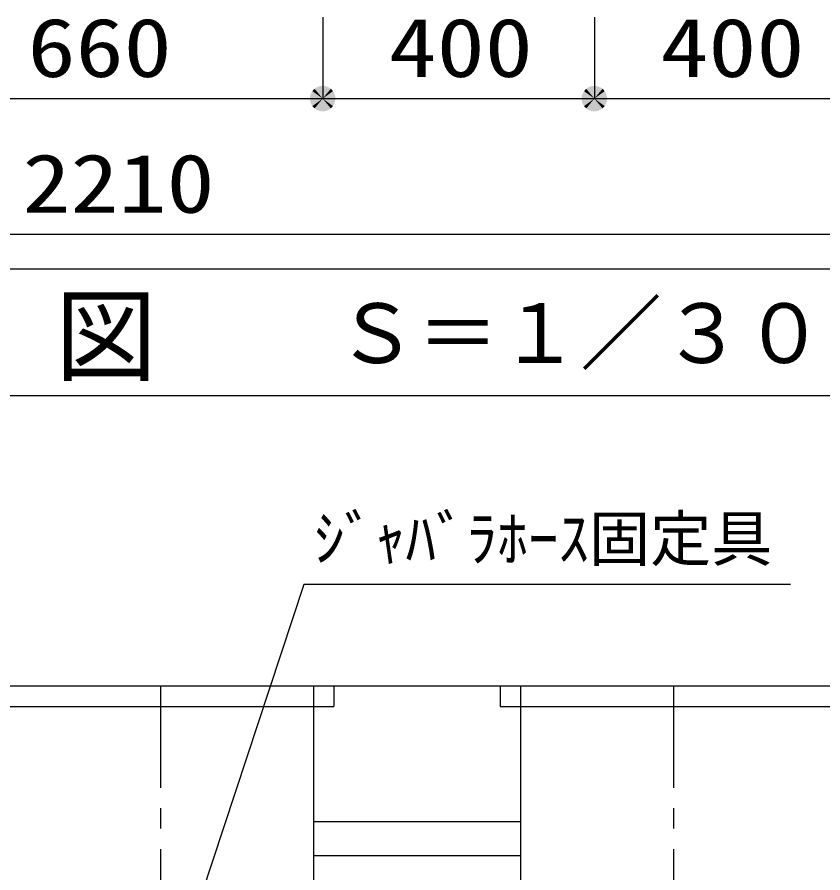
# Model space of a CAD drawing. Units: millimetres, scale not verified. Extents: x -23334 to 8910, y -6308 to 6308.
# Drawn here: x -5030 to -3844, y -1710 to -450 of the extents above; entities that cross this region are included whole.
import ezdxf
from ezdxf.enums import TextEntityAlignment as Align

# ---------------------------------------------------------------- set-up
doc = ezdxf.new("R2010")
doc.units = ezdxf.units.MM
doc.header["$LTSCALE"] = 30
doc.linetypes.add('CHAIN1', pattern=[8, 5, -1, 1, -1])
doc.layers.add('0-1_空気管', color=3, linetype='Continuous', lineweight=25)
doc.layers.add('1-7_00クル-フ-6寸法', color=132, linetype='Continuous', lineweight=25)
doc.styles.add('ＭＳ ゴシック', font='')
doc.styles.get('ＭＳ ゴシック').set_extended_font_data('MS Gothic')

msp = doc.modelspace()

# ---------------------------------------------------------------- linework, layer by layer
at = {"layer": '0-1_空気管', "color": 2}
for p, q in [((-2548.97, -1435.29), (-6028.37, -1435.29)), ((-4288.94, -1635.3), (-4593.94, -1635.3)), ((-4288.94, -1685.29), (-4593.94, -1685.29))]:
    msp.add_line(p, q, dxfattribs=at)
at = {"layer": '0-1_空気管', "linetype": 'CHAIN1'}
for p, q in [((-4818.94, -1435.29), (-4818.94, -2086.52)), ((-4063.94, -1435.29), (-4063.94, -2086.52))]:
    msp.add_line(p, q, dxfattribs=at)
at = {"layer": '0-1_空気管'}
for p, q in [((-4593.94, -1435.29), (-4593.94, -1767.1)), ((-4563.94, -1435.29), (-4563.94, -1465.29)), ((-4318.94, -1435.29), (-4318.94, -1465.29)), ((-4288.94, -1435.29), (-4288.94, -1767.1)), ((-5073.94, -1465.29), (-4563.94, -1465.29)), ((-4318.94, -1465.29), (-3808.94, -1465.29))]:
    msp.add_line(p, q, dxfattribs=at)
msp.add_lwpolyline([(-3626.58, -1007.72), (-3626.58, -821.41), (-5655.91, -821.41), (-5655.91, -1007.72)], close=True, dxfattribs=at)
msp.add_lwpolyline([(-3891.7, -1285.97), (-4608.17, -1285.97), (-4809.58, -1896.93)], dxfattribs=at)
at = {"layer": '1-7_00クル-フ-6寸法', "color": 4}
for p, q in [((-4580.28, -450.31), (-4580.28, -570.31)), ((-4580.28, -450.31), (-4580.28, -570.31)), ((-4180.29, -450.31), (-4180.29, -570.31)), ((-4180.29, -450.31), (-4180.29, -570.31)), ((-5240.28, -570.31), (-4580.28, -570.31)), ((-4580.28, -570.31), (-4180.29, -570.31)), ((-4180.29, -570.31), (-3780.28, -570.31)), ((-3780.28, -770.31), (-5990.28, -770.31))]:
    msp.add_line(p, q, dxfattribs=at)
at = {"layer": '1-7_00クル-フ-6寸法'}
for points in [[(-4580.28, -570.31), (-4590.33, -554.48), (-4588.26, -553.34)], [(-4580.28, -570.31), (-4590.33, -554.48), (-4588.26, -553.34)], [(-4580.28, -570.31), (-4588.26, -553.34), (-4586.07, -552.48)], [(-4580.28, -570.31), (-4588.26, -553.34), (-4586.07, -552.48)], [(-4580.28, -570.31), (-4586.07, -552.48), (-4583.79, -551.89)], [(-4580.28, -570.31), (-4586.07, -552.48), (-4583.79, -551.89)], [(-4580.28, -570.31), (-4583.79, -551.89), (-4581.46, -551.6)], [(-4580.28, -570.31), (-4583.79, -551.89), (-4581.46, -551.6)], [(-4580.28, -570.31), (-4581.46, -551.6), (-4579.1, -551.6)], [(-4580.28, -570.31), (-4581.46, -551.6), (-4579.1, -551.6)], [(-4580.28, -570.31), (-4579.1, -551.6), (-4576.77, -551.89)], [(-4580.28, -570.31), (-4579.1, -551.6), (-4576.77, -551.89)], [(-4580.28, -570.31), (-4576.77, -551.89), (-4574.48, -552.48)], [(-4580.28, -570.31), (-4576.77, -551.89), (-4574.48, -552.48)], [(-4580.28, -570.31), (-4574.48, -552.48), (-4572.3, -553.34)], [(-4580.28, -570.31), (-4574.48, -552.48), (-4572.3, -553.34)], [(-4580.28, -570.31), (-4572.3, -553.34), (-4570.23, -554.48)], [(-4580.28, -570.31), (-4572.3, -553.34), (-4570.23, -554.48)], [(-4180.29, -570.31), (-4190.34, -554.48), (-4188.27, -553.34)], [(-4180.29, -570.31), (-4190.34, -554.48), (-4188.27, -553.34)], [(-4180.29, -570.31), (-4188.27, -553.34), (-4186.09, -552.48)], [(-4180.29, -570.31), (-4188.27, -553.34), (-4186.09, -552.48)], [(-4180.29, -570.31), (-4186.09, -552.48), (-4183.8, -551.89)], [(-4180.29, -570.31), (-4186.09, -552.48), (-4183.8, -551.89)], [(-4180.29, -570.31), (-4183.8, -551.89), (-4181.47, -551.6)], [(-4180.29, -570.31), (-4183.8, -551.89), (-4181.47, -551.6)], [(-4180.29, -570.31), (-4181.47, -551.6), (-4179.11, -551.6)], [(-4180.29, -570.31), (-4181.47, -551.6), (-4179.11, -551.6)], [(-4180.29, -570.31), (-4179.11, -551.6), (-4176.78, -551.89)], [(-4180.29, -570.31), (-4179.11, -551.6), (-4176.78, -551.89)], [(-4180.29, -570.31), (-4176.78, -551.89), (-4174.5, -552.48)], [(-4180.29, -570.31), (-4176.78, -551.89), (-4174.5, -552.48)], [(-4180.29, -570.31), (-4174.5, -552.48), (-4172.31, -553.34)], [(-4180.29, -570.31), (-4174.5, -552.48), (-4172.31, -553.34)], [(-4180.29, -570.31), (-4172.31, -553.34), (-4170.24, -554.48)], [(-4180.29, -570.31), (-4172.31, -553.34), (-4170.24, -554.48)], [(-4580.28, -570.31), (-4598.88, -567.96), (-4598.44, -565.65)], [(-4580.28, -570.31), (-4598.88, -567.96), (-4598.44, -565.65)], [(-4580.28, -570.31), (-4598.44, -565.65), (-4597.71, -563.41)], [(-4580.28, -570.31), (-4598.44, -565.65), (-4597.71, -563.41)], [(-4580.28, -570.31), (-4597.71, -563.41), (-4596.71, -561.28)], [(-4580.28, -570.31), (-4597.71, -563.41), (-4596.71, -561.28)], [(-4580.28, -570.31), (-4596.71, -561.28), (-4595.45, -559.29)], [(-4580.28, -570.31), (-4596.71, -561.28), (-4595.45, -559.29)], [(-4580.28, -570.31), (-4595.45, -559.29), (-4593.95, -557.47)], [(-4580.28, -570.31), (-4595.45, -559.29), (-4593.95, -557.47)], [(-4580.28, -570.31), (-4593.95, -557.47), (-4592.23, -555.86)], [(-4580.28, -570.31), (-4593.95, -557.47), (-4592.23, -555.86)], [(-4580.28, -570.31), (-4592.23, -555.86), (-4590.33, -554.48)], [(-4580.28, -570.31), (-4592.23, -555.86), (-4590.33, -554.48)], [(-4580.28, -570.31), (-4570.23, -554.48), (-4568.33, -555.86)], [(-4580.28, -570.31), (-4570.23, -554.48), (-4568.33, -555.86)], [(-4580.28, -570.31), (-4568.33, -555.86), (-4566.61, -557.47)], [(-4580.28, -570.31), (-4568.33, -555.86), (-4566.61, -557.47)], [(-4580.28, -570.31), (-4566.61, -557.47), (-4565.11, -559.29)], [(-4580.28, -570.31), (-4566.61, -557.47), (-4565.11, -559.29)], [(-4580.28, -570.31), (-4565.11, -559.29), (-4563.85, -561.28)], [(-4580.28, -570.31), (-4565.11, -559.29), (-4563.85, -561.28)], [(-4580.28, -570.31), (-4563.85, -561.28), (-4562.85, -563.41)], [(-4580.28, -570.31), (-4563.85, -561.28), (-4562.85, -563.41)], [(-4580.28, -570.31), (-4562.85, -563.41), (-4562.12, -565.65)], [(-4580.28, -570.31), (-4562.85, -563.41), (-4562.12, -565.65)], [(-4580.28, -570.31), (-4562.12, -565.65), (-4561.68, -567.96)], [(-4580.28, -570.31), (-4562.12, -565.65), (-4561.68, -567.96)], [(-4180.29, -570.31), (-4198.89, -567.96), (-4198.45, -565.65)], [(-4180.29, -570.31), (-4198.89, -567.96), (-4198.45, -565.65)], [(-4180.29, -570.31), (-4198.45, -565.65), (-4197.72, -563.41)], [(-4180.29, -570.31), (-4198.45, -565.65), (-4197.72, -563.41)], [(-4180.29, -570.31), (-4197.72, -563.41), (-4196.72, -561.28)], [(-4180.29, -570.31), (-4197.72, -563.41), (-4196.72, -561.28)], [(-4180.29, -570.31), (-4196.72, -561.28), (-4195.46, -559.29)], [(-4180.29, -570.31), (-4196.72, -561.28), (-4195.46, -559.29)], [(-4180.29, -570.31), (-4195.46, -559.29), (-4193.96, -557.47)], [(-4180.29, -570.31), (-4195.46, -559.29), (-4193.96, -557.47)], [(-4180.29, -570.31), (-4193.96, -557.47), (-4192.24, -555.86)], [(-4180.29, -570.31), (-4193.96, -557.47), (-4192.24, -555.86)], [(-4180.29, -570.31), (-4192.24, -555.86), (-4190.34, -554.48)], [(-4180.29, -570.31), (-4192.24, -555.86), (-4190.34, -554.48)], [(-4180.29, -570.31), (-4170.24, -554.48), (-4168.34, -555.86)], [(-4180.29, -570.31), (-4170.24, -554.48), (-4168.34, -555.86)], [(-4180.29, -570.31), (-4168.34, -555.86), (-4166.62, -557.47)], [(-4180.29, -570.31), (-4168.34, -555.86), (-4166.62, -557.47)], [(-4180.29, -570.31), (-4166.62, -557.47), (-4165.12, -559.29)], [(-4180.29, -570.31), (-4166.62, -557.47), (-4165.12, -559.29)], [(-4180.29, -570.31), (-4165.12, -559.29), (-4163.86, -561.28)], [(-4180.29, -570.31), (-4165.12, -559.29), (-4163.86, -561.28)], [(-4180.29, -570.31), (-4163.86, -561.28), (-4162.86, -563.41)], [(-4180.29, -570.31), (-4163.86, -561.28), (-4162.86, -563.41)], [(-4180.29, -570.31), (-4162.86, -563.41), (-4162.13, -565.65)], [(-4180.29, -570.31), (-4162.86, -563.41), (-4162.13, -565.65)], [(-4180.29, -570.31), (-4162.13, -565.65), (-4161.69, -567.96)], [(-4180.29, -570.31), (-4162.13, -565.65), (-4161.69, -567.96)], [(-4580.28, -570.31), (-4599.03, -570.31), (-4598.88, -567.96)], [(-4580.28, -570.31), (-4599.03, -570.31), (-4598.88, -567.96)], [(-4580.28, -570.31), (-4598.88, -572.66), (-4599.03, -570.31)], [(-4580.28, -570.31), (-4598.88, -572.66), (-4599.03, -570.31)], [(-4580.28, -570.31), (-4598.44, -574.97), (-4598.88, -572.66)], [(-4580.28, -570.31), (-4598.44, -574.97), (-4598.88, -572.66)], [(-4580.28, -570.31), (-4597.71, -577.21), (-4598.44, -574.97)], [(-4580.28, -570.31), (-4597.71, -577.21), (-4598.44, -574.97)], [(-4580.28, -570.31), (-4596.71, -579.34), (-4597.71, -577.21)], [(-4580.28, -570.31), (-4596.71, -579.34), (-4597.71, -577.21)], [(-4580.28, -570.31), (-4595.45, -581.33), (-4596.71, -579.34)], [(-4580.28, -570.31), (-4595.45, -581.33), (-4596.71, -579.34)], [(-4580.28, -570.31), (-4593.95, -583.14), (-4595.45, -581.33)], [(-4580.28, -570.31), (-4593.95, -583.14), (-4595.45, -581.33)], [(-4580.28, -570.31), (-4592.23, -584.76), (-4593.95, -583.14)], [(-4580.28, -570.31), (-4592.23, -584.76), (-4593.95, -583.14)], [(-4580.28, -570.31), (-4590.33, -586.14), (-4592.23, -584.76)], [(-4580.28, -570.31), (-4590.33, -586.14), (-4592.23, -584.76)], [(-4580.28, -570.31), (-4588.26, -587.28), (-4590.33, -586.14)], [(-4580.28, -570.31), (-4588.26, -587.28), (-4590.33, -586.14)], [(-4580.28, -570.31), (-4586.07, -588.14), (-4588.26, -587.28)], [(-4580.28, -570.31), (-4586.07, -588.14), (-4588.26, -587.28)], [(-4580.28, -570.31), (-4583.79, -588.73), (-4586.07, -588.14)], [(-4580.28, -570.31), (-4583.79, -588.73), (-4586.07, -588.14)], [(-4580.28, -570.31), (-4581.46, -589.02), (-4583.79, -588.73)], [(-4580.28, -570.31), (-4581.46, -589.02), (-4583.79, -588.73)], [(-4580.28, -570.31), (-4579.1, -589.02), (-4581.46, -589.02)], [(-4580.28, -570.31), (-4579.1, -589.02), (-4581.46, -589.02)], [(-4580.28, -570.31), (-4561.68, -567.96), (-4561.53, -570.31)], [(-4580.28, -570.31), (-4561.68, -567.96), (-4561.53, -570.31)], [(-4580.28, -570.31), (-4576.77, -588.73), (-4579.1, -589.02)], [(-4580.28, -570.31), (-4574.48, -588.14), (-4576.77, -588.73)], [(-4580.28, -570.31), (-4572.3, -587.28), (-4574.48, -588.14)], [(-4580.28, -570.31), (-4570.23, -586.14), (-4572.3, -587.28)], [(-4580.28, -570.31), (-4568.33, -584.76), (-4570.23, -586.14)], [(-4580.28, -570.31), (-4566.61, -583.14), (-4568.33, -584.76)], [(-4580.28, -570.31), (-4565.11, -581.33), (-4566.61, -583.14)], [(-4580.28, -570.31), (-4563.85, -579.34), (-4565.11, -581.33)], [(-4580.28, -570.31), (-4562.85, -577.21), (-4563.85, -579.34)], [(-4580.28, -570.31), (-4562.12, -574.97), (-4562.85, -577.21)], [(-4580.28, -570.31), (-4561.68, -572.66), (-4562.12, -574.97)], [(-4580.28, -570.31), (-4561.53, -570.31), (-4561.68, -572.66)], [(-4580.28, -570.31), (-4576.77, -588.73), (-4579.1, -589.02)], [(-4580.28, -570.31), (-4574.48, -588.14), (-4576.77, -588.73)], [(-4580.28, -570.31), (-4572.3, -587.28), (-4574.48, -588.14)], [(-4580.28, -570.31), (-4570.23, -586.14), (-4572.3, -587.28)], [(-4580.28, -570.31), (-4568.33, -584.76), (-4570.23, -586.14)], [(-4580.28, -570.31), (-4566.61, -583.14), (-4568.33, -584.76)], [(-4580.28, -570.31), (-4565.11, -581.33), (-4566.61, -583.14)], [(-4580.28, -570.31), (-4563.85, -579.34), (-4565.11, -581.33)], [(-4580.28, -570.31), (-4562.85, -577.21), (-4563.85, -579.34)], [(-4580.28, -570.31), (-4562.12, -574.97), (-4562.85, -577.21)], [(-4580.28, -570.31), (-4561.68, -572.66), (-4562.12, -574.97)], [(-4580.28, -570.31), (-4561.53, -570.31), (-4561.68, -572.66)], [(-4180.29, -570.31), (-4199.04, -570.31), (-4198.89, -567.96)], [(-4180.29, -570.31), (-4199.04, -570.31), (-4198.89, -567.96)], [(-4180.29, -570.31), (-4198.89, -572.66), (-4199.04, -570.31)], [(-4180.29, -570.31), (-4198.89, -572.66), (-4199.04, -570.31)], [(-4180.29, -570.31), (-4198.45, -574.97), (-4198.89, -572.66)], [(-4180.29, -570.31), (-4198.45, -574.97), (-4198.89, -572.66)], [(-4180.29, -570.31), (-4197.72, -577.21), (-4198.45, -574.97)], [(-4180.29, -570.31), (-4197.72, -577.21), (-4198.45, -574.97)], [(-4180.29, -570.31), (-4196.72, -579.34), (-4197.72, -577.21)], [(-4180.29, -570.31), (-4196.72, -579.34), (-4197.72, -577.21)], [(-4180.29, -570.31), (-4195.46, -581.33), (-4196.72, -579.34)], [(-4180.29, -570.31), (-4195.46, -581.33), (-4196.72, -579.34)], [(-4180.29, -570.31), (-4193.96, -583.14), (-4195.46, -581.33)], [(-4180.29, -570.31), (-4193.96, -583.14), (-4195.46, -581.33)], [(-4180.29, -570.31), (-4192.24, -584.76), (-4193.96, -583.14)], [(-4180.29, -570.31), (-4192.24, -584.76), (-4193.96, -583.14)], [(-4180.29, -570.31), (-4190.34, -586.14), (-4192.24, -584.76)], [(-4180.29, -570.31), (-4190.34, -586.14), (-4192.24, -584.76)], [(-4180.29, -570.31), (-4188.27, -587.28), (-4190.34, -586.14)], [(-4180.29, -570.31), (-4188.27, -587.28), (-4190.34, -586.14)], [(-4180.29, -570.31), (-4186.09, -588.14), (-4188.27, -587.28)], [(-4180.29, -570.31), (-4186.09, -588.14), (-4188.27, -587.28)], [(-4180.29, -570.31), (-4183.8, -588.73), (-4186.09, -588.14)], [(-4180.29, -570.31), (-4183.8, -588.73), (-4186.09, -588.14)], [(-4180.29, -570.31), (-4181.47, -589.02), (-4183.8, -588.73)], [(-4180.29, -570.31), (-4181.47, -589.02), (-4183.8, -588.73)], [(-4180.29, -570.31), (-4179.11, -589.02), (-4181.47, -589.02)], [(-4180.29, -570.31), (-4179.11, -589.02), (-4181.47, -589.02)], [(-4180.29, -570.31), (-4161.69, -567.96), (-4161.54, -570.31)], [(-4180.29, -570.31), (-4161.69, -567.96), (-4161.54, -570.31)], [(-4180.29, -570.31), (-4176.78, -588.73), (-4179.11, -589.02)], [(-4180.29, -570.31), (-4174.5, -588.14), (-4176.78, -588.73)], [(-4180.29, -570.31), (-4172.31, -587.28), (-4174.5, -588.14)], [(-4180.29, -570.31), (-4170.24, -586.14), (-4172.31, -587.28)], [(-4180.29, -570.31), (-4168.34, -584.76), (-4170.24, -586.14)], [(-4180.29, -570.31), (-4166.62, -583.14), (-4168.34, -584.76)], [(-4180.29, -570.31), (-4165.12, -581.33), (-4166.62, -583.14)], [(-4180.29, -570.31), (-4163.86, -579.34), (-4165.12, -581.33)], [(-4180.29, -570.31), (-4162.86, -577.21), (-4163.86, -579.34)], [(-4180.29, -570.31), (-4162.13, -574.97), (-4162.86, -577.21)], [(-4180.29, -570.31), (-4161.69, -572.66), (-4162.13, -574.97)], [(-4180.29, -570.31), (-4161.54, -570.31), (-4161.69, -572.66)], [(-4180.29, -570.31), (-4176.78, -588.73), (-4179.11, -589.02)], [(-4180.29, -570.31), (-4174.5, -588.14), (-4176.78, -588.73)], [(-4180.29, -570.31), (-4172.31, -587.28), (-4174.5, -588.14)], [(-4180.29, -570.31), (-4170.24, -586.14), (-4172.31, -587.28)], [(-4180.29, -570.31), (-4168.34, -584.76), (-4170.24, -586.14)], [(-4180.29, -570.31), (-4166.62, -583.14), (-4168.34, -584.76)], [(-4180.29, -570.31), (-4165.12, -581.33), (-4166.62, -583.14)], [(-4180.29, -570.31), (-4163.86, -579.34), (-4165.12, -581.33)], [(-4180.29, -570.31), (-4162.86, -577.21), (-4163.86, -579.34)], [(-4180.29, -570.31), (-4162.13, -574.97), (-4162.86, -577.21)], [(-4180.29, -570.31), (-4161.69, -572.66), (-4162.13, -574.97)], [(-4180.29, -570.31), (-4161.54, -570.31), (-4161.69, -572.66)]]:
    msp.add_solid(points, dxfattribs=at)

# ---------------------------------------------------------------- texts
at = {"layer": '0-1_空気管', "color": 4, "style": 'ＭＳ ゴシック'}
for s, height, p in [('平\u3000面\u3000図', 110, (-5574.67, -1007.69)), ('Ｓ＝１／３０', 87.98, (-4561.11, -986.01)), ('ｼﾞｬﾊﾞﾗﾎｰｽ固定具', 65.98, (-4593.17, -1270.97))]:
    msp.add_text(s, height=height, dxfattribs=at).set_placement(p, align=Align.BOTTOM_LEFT)
at = {"layer": '1-7_00クル-フ-6寸法', "color": 3, "style": 'ＭＳ ゴシック', "width": 1.2}
for s, p in [('660', (-5014.85, -564.46)), ('400', (-4483.14, -564.46)), ('400', (-4083.14, -564.46)), ('2210', (-5022.42, -764.46))]:
    msp.add_text(s, height=86.66, dxfattribs=at).set_placement(p, align=Align.BOTTOM_LEFT)

doc.saveas('drawing.dxf')
